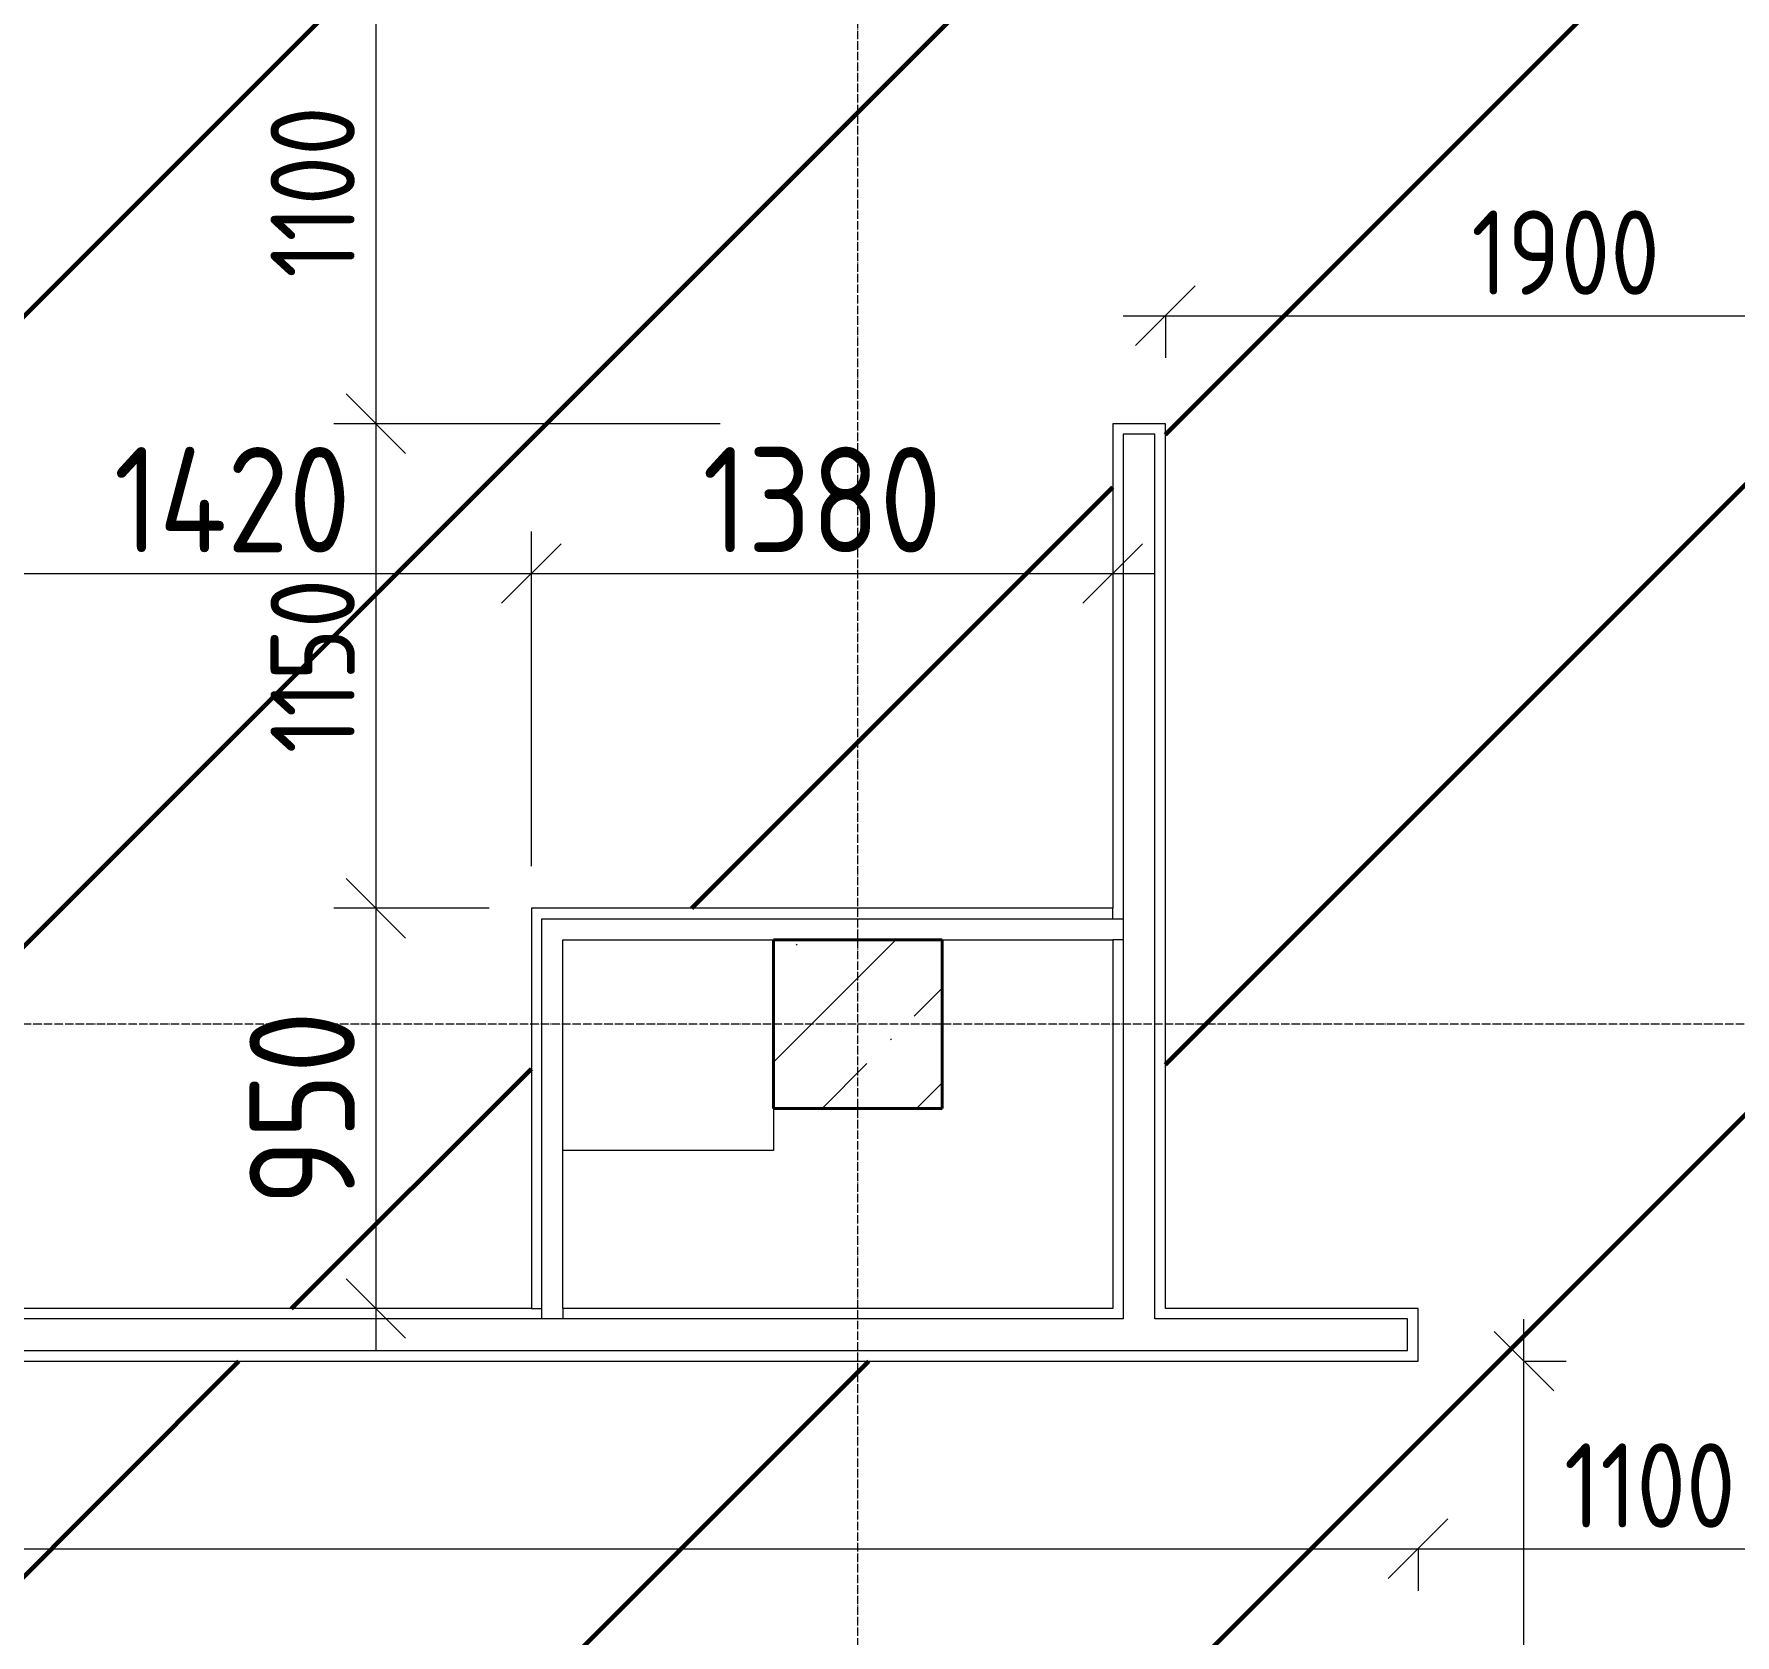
# Model space of a CAD drawing. Header units: millimetres. Extents: x -56773 to 323062, y -262288 to 76460.
# Drawn here: x 54928 to 58966, y -46910 to -43110 of the extents above; entities that cross this region are included whole.
import ezdxf

# ---------------------------------------------------------------- set-up
doc = ezdxf.new("R2010")
doc.units = ezdxf.units.MM
doc.linetypes.add('ADSK_Линия сетки', pattern=[25, 20, -2.5, 0, -2.5])
for name, color, linetype, lineweight in [('1.1)Стяжка керамзит  2 этаж', 5, 'Continuous', 60), ('Несущие колонны', 7, 'Continuous', 18), ('Оси', 7, 'Continuous', 9), ('Перекрытие', 7, 'Continuous', 18), ('Размеры', 7, 'Continuous', 9), ('Стены несущие', 7, 'Continuous', 30), ('Стены отделка', 7, 'Continuous', 30), ('Стены штриховка', 7, 'Continuous', 9)]:
    doc.layers.add(name, color=color, linetype=linetype, lineweight=lineweight)
doc.styles.add('GOST Common_2', font='', dxfattribs={"width": 0.9, "height": 250})
doc.styles.add('GOST Common_3', font='', dxfattribs={"width": 0.9, "height": 200})
doc.styles.get('GOST Common_2').set_extended_font_data('GOST Common')
doc.styles.get('GOST Common_3').set_extended_font_data('GOST Common')
doc.dimstyles.new('ADSK_Основной_2_0', dxfattribs={"dimscale": 304.8, "dimtxt": 201.142999, "dimasz": 0.463911, "dimexe": 0.328084, "dimexo": 0.328084, "dimgap": 0.164042, "dimtad": 1, "dimdec": 3, "dimrnd": 0.001, "dimdsep": 46, "dimtxsty": 'GOST Common_3', "dimblk1": 'OBLIQUE', "dimblk2": 'OBLIQUE', "dimsah": 1, "dimcen": 0.09, "dimdle": 0.328084, "dimazin": 2, "dimtfac": 1, "dimtdec": 4, "dimtix": 1, "dimtmove": 0, "dimatfit": 3, "dimfxl": 1, "dimtvp": 1, "dimtolj": 1, "dimtzin": 0, "dimlwd": 20, "dimlwe": 20, "dimarcsym": 2})
doc.dimstyles.new('ADSK_Основной_2_0_2', dxfattribs={"dimscale": 304.8, "dimtxt": 201.142999, "dimasz": 0.463911, "dimexe": 0.328084, "dimexo": 0.328084, "dimgap": 0.164042, "dimtad": 1, "dimdec": 3, "dimrnd": 0.001, "dimdsep": 46, "dimtxsty": 'GOST Common_3', "dimblk1": 'OBLIQUE', "dimblk2": 'OBLIQUE', "dimsah": 1, "dimcen": 0.09, "dimdle": 0.328084, "dimazin": 2, "dimtfac": 1, "dimtdec": 4, "dimtix": 1, "dimtmove": 0, "dimatfit": 3, "dimfxl": 1, "dimtvp": 1, "dimtolj": 1, "dimtzin": 0, "dimlwd": 20, "dimlwe": 20, "dimarcsym": 2})
doc.dimstyles.new('ADSK_Основной_2_0_3', dxfattribs={"dimscale": 304.8, "dimtxt": 201.142999, "dimasz": 0.463911, "dimexe": 0.328084, "dimexo": 0.328084, "dimgap": 0.164042, "dimtad": 1, "dimdec": 3, "dimrnd": 0.001, "dimdsep": 46, "dimtxsty": 'GOST Common_2', "dimblk1": 'OBLIQUE', "dimblk2": 'OBLIQUE', "dimsah": 1, "dimcen": 0.09, "dimdle": 0.328084, "dimazin": 2, "dimtfac": 1, "dimtdec": 4, "dimtix": 1, "dimtmove": 0, "dimatfit": 3, "dimfxl": 1, "dimtvp": 1, "dimtolj": 1, "dimtzin": 0, "dimlwd": 20, "dimlwe": 20, "dimarcsym": 2})

# ---------------------------------------------------------------- blocks, each defined once
blk = doc.blocks.new('ADSK_КолоннаЖБ_Прямоугольная - 400x400 мм-1807143-Кладочный план 1-го этажа')
at = {"layer": 'Несущие колонны', "lineweight": 40}
for p, q in [((-200, 200), (200, 200)), ((-200, -200), (-200, 200)), ((200, 200), (200, -200)), ((200, -200), (-200, -200))]:
    blk.add_line(p, q, dxfattribs=at)
blk = doc.blocks.new('_Oblique')
at = {"color": 0, "linetype": 'ByBlock', "lineweight": -2}
blk.add_line((-0.5, -0.5), (0.5, 0.5), dxfattribs=at)
blk = doc.blocks.new('*D4139')
at = {"layer": 'Defpoints', "color": 0, "transparency": 16777216}
for p in [(57613.9, -43678.4), (59513.9, -43778.4), (59513.9, -43956.6)]:
    blk.add_point(p, dxfattribs=at)
at = {"layer": 'Размеры', "color": 0, "lineweight": 20, "transparency": 16777216}
for p, q in [((59513.9, -43856.6), (59513.9, -43678.4)), ((57513.9, -43778.4), (59613.9, -43778.4)), ((57613.9, -43778.4), (57613.9, -43878.4))]:
    blk.add_line(p, q, dxfattribs=at)
at = {"layer": 'Размеры', "color": 0, "lineweight": 20, "transparency": 16777216, "xscale": 141.4, "yscale": 141.4, "zscale": 141.4, "rotation": 180}
blk.add_blockref('_Oblique', (57613.9, -43778.4), dxfattribs=at)
at = {"layer": 'Размеры', "color": 0, "lineweight": 20, "transparency": 16777216, "xscale": 141.4, "yscale": 141.4, "zscale": 141.4}
blk.add_blockref('_Oblique', (59513.9, -43778.4), dxfattribs=at)
at = {"layer": 'Размеры', "color": 0, "lineweight": 9, "transparency": 16777216, "insert": (58563.9, -43628.4), "char_height": 200, "width": 560.473, "attachment_point": 5, "style": 'GOST Common_3'}
blk.add_mtext('\\A1;1900', dxfattribs=at)
blk = doc.blocks.new('*D3853')
at = {"layer": 'Defpoints', "color": 0, "transparency": 16777216}
for p in [(58365.1, -46259.7), (58465.1, -46259.7), (57858.9, -49384.7)]:
    blk.add_point(p, dxfattribs=at)
at = {"layer": 'Размеры', "color": 0, "lineweight": 20, "transparency": 16777216}
for p, q in [((58465.1, -49484.7), (58465.1, -46159.7)), ((58465.1, -46259.7), (58565.1, -46259.7)), ((57958.9, -49384.7), (58565.1, -49384.7))]:
    blk.add_line(p, q, dxfattribs=at)
at = {"layer": 'Размеры', "color": 0, "lineweight": 20, "transparency": 16777216, "xscale": 141.4, "yscale": 141.4, "zscale": 141.4}
for p, rotation in [((58465.1, -46259.7), 90), ((58465.1, -49384.7), 270)]:
    blk.add_blockref('_Oblique', p, dxfattribs=dict(at, rotation=rotation))
at = {"layer": 'Размеры', "color": 0, "lineweight": 9, "transparency": 16777216, "insert": (58315.1, -47822.2), "char_height": 200, "width": 560.473, "attachment_point": 5, "rotation": 90, "style": 'GOST Common_3'}
blk.add_mtext('\\A1;3125', dxfattribs=at)
blk = doc.blocks.new('*D3861')
at = {"layer": 'Defpoints', "color": 0, "transparency": 16777216}
for p in [(50608.9, -46259.7), (58213.9, -46604.9), (58213.9, -46704.9)]:
    blk.add_point(p, dxfattribs=at)
at = {"layer": 'Размеры', "color": 0, "lineweight": 20, "transparency": 16777216}
for p, q in [((50608.9, -46359.7), (50608.9, -46804.9)), ((50508.9, -46704.9), (58313.9, -46704.9)), ((58213.9, -46704.9), (58213.9, -46804.9))]:
    blk.add_line(p, q, dxfattribs=at)
at = {"layer": 'Размеры', "color": 0, "lineweight": 20, "transparency": 16777216, "xscale": 141.4, "yscale": 141.4, "zscale": 141.4, "rotation": 180}
blk.add_blockref('_Oblique', (50608.9, -46704.9), dxfattribs=at)
at = {"layer": 'Размеры', "color": 0, "lineweight": 20, "transparency": 16777216, "xscale": 141.4, "yscale": 141.4, "zscale": 141.4}
blk.add_blockref('_Oblique', (58213.9, -46704.9), dxfattribs=at)
at = {"layer": 'Размеры', "color": 0, "lineweight": 9, "transparency": 16777216, "insert": (54411.4, -46554.9), "char_height": 200, "width": 605.475, "attachment_point": 5, "style": 'GOST Common_3'}
blk.add_mtext('\\A1;7605', dxfattribs=at)
blk = doc.blocks.new('*D3862')
at = {"layer": 'Defpoints', "color": 0, "transparency": 16777216}
for p in [(58213.9, -46604.9), (59313.9, -46604.9), (59313.9, -46704.9)]:
    blk.add_point(p, dxfattribs=at)
at = {"layer": 'Размеры', "color": 0, "lineweight": 20, "transparency": 16777216}
for p, q in [((58113.9, -46704.9), (59413.9, -46704.9)), ((58213.9, -46704.9), (58213.9, -46804.9)), ((59313.9, -46704.9), (59313.9, -46804.9))]:
    blk.add_line(p, q, dxfattribs=at)
at = {"layer": 'Размеры', "color": 0, "lineweight": 20, "transparency": 16777216, "xscale": 141.4, "yscale": 141.4, "zscale": 141.4, "rotation": 180}
blk.add_blockref('_Oblique', (58213.9, -46704.9), dxfattribs=at)
at = {"layer": 'Размеры', "color": 0, "lineweight": 20, "transparency": 16777216, "xscale": 141.4, "yscale": 141.4, "zscale": 141.4}
blk.add_blockref('_Oblique', (59313.9, -46704.9), dxfattribs=at)
at = {"layer": 'Размеры', "color": 0, "lineweight": 9, "transparency": 16777216, "insert": (58763.9, -46554.9), "char_height": 200, "width": 515.472, "attachment_point": 5, "style": 'GOST Common_3'}
blk.add_mtext('\\A1;1100', dxfattribs=at)
blk = doc.blocks.new('*D3881')
at = {"layer": 'Defpoints', "color": 0, "transparency": 16777216}
for p in [(56657, -42934.7), (55739.7, -44034.7), (56657, -44034.7)]:
    blk.add_point(p, dxfattribs=at)
at = {"layer": 'Размеры', "color": 0, "lineweight": 20, "transparency": 16777216}
for p, q in [((55739.7, -42834.7), (55739.7, -44134.7)), ((56557, -42934.7), (55639.7, -42934.7)), ((56557, -44034.7), (55639.7, -44034.7))]:
    blk.add_line(p, q, dxfattribs=at)
at = {"layer": 'Размеры', "color": 0, "lineweight": 20, "transparency": 16777216, "xscale": 141.4, "yscale": 141.4, "zscale": 141.4}
for p, rotation in [((55739.7, -42934.7), 90), ((55739.7, -44034.7), 270)]:
    blk.add_blockref('_Oblique', p, dxfattribs=dict(at, rotation=rotation))
at = {"layer": 'Размеры', "color": 0, "lineweight": 9, "transparency": 16777216, "insert": (55589.7, -43484.7), "char_height": 200, "width": 515.472, "attachment_point": 5, "rotation": 90, "style": 'GOST Common_3'}
blk.add_mtext('\\A1;1100', dxfattribs=at)
blk = doc.blocks.new('*D3882')
at = {"layer": 'Defpoints', "color": 0, "transparency": 16777216}
for p in [(56657, -44034.7), (55739.7, -45184.7), (56108.9, -45184.7)]:
    blk.add_point(p, dxfattribs=at)
at = {"layer": 'Размеры', "color": 0, "lineweight": 20, "transparency": 16777216}
for p, q in [((55739.7, -43934.7), (55739.7, -45284.7)), ((56557, -44034.7), (55639.7, -44034.7)), ((56008.9, -45184.7), (55639.7, -45184.7))]:
    blk.add_line(p, q, dxfattribs=at)
at = {"layer": 'Размеры', "color": 0, "lineweight": 20, "transparency": 16777216, "xscale": 141.4, "yscale": 141.4, "zscale": 141.4}
for p, rotation in [((55739.7, -44034.7), 90), ((55739.7, -45184.7), 270)]:
    blk.add_blockref('_Oblique', p, dxfattribs=dict(at, rotation=rotation))
at = {"layer": 'Размеры', "color": 0, "lineweight": 9, "transparency": 16777216, "insert": (55589.7, -44609.7), "char_height": 200, "width": 515.472, "attachment_point": 5, "rotation": 90, "style": 'GOST Common_3'}
blk.add_mtext('\\A1;1150', dxfattribs=at)
blk = doc.blocks.new('*D3883')
at = {"layer": 'Defpoints', "color": 0, "transparency": 16777216}
for p in [(56108.9, -45184.7), (55739.7, -46134.7), (55839.6, -46134.7)]:
    blk.add_point(p, dxfattribs=at)
at = {"layer": 'Размеры', "color": 0, "lineweight": 20, "transparency": 16777216}
for p, q in [((55739.7, -45084.7), (55739.7, -46234.7)), ((56008.9, -45184.7), (55639.7, -45184.7)), ((55739.6, -46134.7), (55639.7, -46134.7))]:
    blk.add_line(p, q, dxfattribs=at)
at = {"layer": 'Размеры', "color": 0, "lineweight": 20, "transparency": 16777216, "xscale": 141.4, "yscale": 141.4, "zscale": 141.4}
for p, rotation in [((55739.7, -45184.7), 90), ((55739.7, -46134.7), 270)]:
    blk.add_blockref('_Oblique', p, dxfattribs=dict(at, rotation=rotation))
at = {"layer": 'Размеры', "color": 0, "lineweight": 9, "transparency": 16777216, "insert": (55564.7, -45659.7), "char_height": 250, "width": 454.106, "attachment_point": 5, "rotation": 90, "style": 'GOST Common_2'}
blk.add_mtext('\\A1;950', dxfattribs=at)
blk = doc.blocks.new('*D3884')
at = {"layer": 'Defpoints', "color": 0, "transparency": 16777216}
for p in [(54688.9, -44290.1), (56108.9, -44390.1), (56108.9, -45184.7)]:
    blk.add_point(p, dxfattribs=at)
at = {"layer": 'Размеры', "color": 0, "lineweight": 20, "transparency": 16777216}
for p, q in [((56108.9, -45084.7), (56108.9, -44290.1)), ((54588.9, -44390.1), (56208.9, -44390.1)), ((54688.9, -44390.1), (54688.9, -44490.1))]:
    blk.add_line(p, q, dxfattribs=at)
at = {"layer": 'Размеры', "color": 0, "lineweight": 20, "transparency": 16777216, "xscale": 141.4, "yscale": 141.4, "zscale": 141.4, "rotation": 180}
blk.add_blockref('_Oblique', (54688.9, -44390.1), dxfattribs=at)
at = {"layer": 'Размеры', "color": 0, "lineweight": 20, "transparency": 16777216, "xscale": 141.4, "yscale": 141.4, "zscale": 141.4}
blk.add_blockref('_Oblique', (56108.9, -44390.1), dxfattribs=at)
at = {"layer": 'Размеры', "color": 0, "lineweight": 9, "transparency": 16777216, "insert": (55398.9, -44215.1), "char_height": 250, "width": 580.928, "attachment_point": 5, "style": 'GOST Common_2'}
blk.add_mtext('\\A1;1420', dxfattribs=at)
blk = doc.blocks.new('*D3885')
at = {"layer": 'Defpoints', "color": 0, "transparency": 16777216}
for p in [(57488.9, -44290.1), (57488.9, -44390.1), (56108.9, -45184.7)]:
    blk.add_point(p, dxfattribs=at)
at = {"layer": 'Размеры', "color": 0, "lineweight": 20, "transparency": 16777216}
for p, q in [((56108.9, -45084.7), (56108.9, -44290.1)), ((56008.9, -44390.1), (57588.9, -44390.1)), ((57488.9, -44390.1), (57488.9, -44490.1))]:
    blk.add_line(p, q, dxfattribs=at)
at = {"layer": 'Размеры', "color": 0, "lineweight": 20, "transparency": 16777216, "xscale": 141.4, "yscale": 141.4, "zscale": 141.4, "rotation": 180}
blk.add_blockref('_Oblique', (56108.9, -44390.1), dxfattribs=at)
at = {"layer": 'Размеры', "color": 0, "lineweight": 20, "transparency": 16777216, "xscale": 141.4, "yscale": 141.4, "zscale": 141.4}
blk.add_blockref('_Oblique', (57488.9, -44390.1), dxfattribs=at)
at = {"layer": 'Размеры', "color": 0, "lineweight": 9, "transparency": 16777216, "insert": (56798.9, -44215.1), "char_height": 250, "width": 560.473, "attachment_point": 5, "style": 'GOST Common_2'}
blk.add_mtext('\\A1;1380', dxfattribs=at)

msp = doc.modelspace()

# ---------------------------------------------------------------- hatches: boundary and pattern name
at = {"layer": '1.1)Стяжка керамзит  2 этаж', "transparency": 33554687}
h = msp.add_hatch(dxfattribs=at)
h.set_pattern_fill('ANSI31', color=5, scale=333)
h.paths.add_polyline_path([(61313.9343, -39509.6624), (60083.9343, -39509.6624), (57883.9343, -39509.6624), (57613.9343, -39509.6624), (57613.9343, -42934.6624), (57488.9343, -42934.6624), (57488.9343, -39509.6624), (57083.9343, -39509.6624), (57083.9343, -39659.6624), (56683.9343, -39659.6624), (56683.9343, -39509.6624), (56383.9343, -39509.6624), (55183.9343, -39509.6624), (54688.9343, -39509.6624), (54688.9343, -42934.6624), (54563.9343, -42934.6624), (54563.9343, -41884.6624), (54323.9343, -41884.6624), (54323.9343, -41759.6624), (54563.9343, -41759.6624), (54563.9343, -39509.6624), (54323.9343, -39509.6624), (54323.9343, -39260.0253), (53173.9343, -39260.0253), (53173.9343, -39509.6624), (52763.9343, -39509.6624), (52763.9343, -40559.6624), (50983.9343, -40559.6624), (50983.9343, -41759.6624), (53173.9343, -41759.6624), (53173.9343, -41784.6624), (53173.9343, -41884.6624), (50983.9343, -41884.6624), (50983.9343, -43859.6624), (50858.9343, -43859.6624), (50858.9343, -42359.6624), (50608.9343, -42359.6624), (50608.9343, -45184.6624), (50858.9343, -45184.6624), (50858.9343, -44959.6624), (50983.9343, -44959.6624), (50983.9343, -45184.6624), (51558.9343, -45184.6624), (51558.9343, -46034.6624), (51691.5932, -46034.6624), (51691.5932, -46134.6624), (54563.9343, -46134.6624), (54563.9343, -44034.6624), (54688.9343, -44034.6624), (54688.9343, -46134.6624), (56108.9343, -46134.6624), (56108.9343, -45184.6624), (57488.9343, -45184.6624), (57488.9343, -44034.6624), (57613.9343, -44034.6624), (57613.9343, -46134.6624), (58213.9343, -46134.6624), (58213.9343, -46259.6624), (61513.9343, -46259.6624), (61513.9343, -46134.6624), (62833.9343, -46134.6624), (62833.9343, -45909.6624), (62283.9343, -45909.6624), (62283.9343, -45659.6624), (61313.9343, -45659.6624), (61313.9343, -44259.6624), (61038.9343, -44259.6624), (61038.9343, -44059.6624), (61313.9343, -44059.6624)])
h.paths.add_polyline_path([(59338.9343, -46159.6624), (59488.9343, -46159.6624), (59488.9343, -46234.6624), (59338.9343, -46234.6624)], flags=16)
h.paths.add_polyline_path([(62833.9343, -48459.6624), (62833.9343, -46859.6624), (62833.9343, -46259.6624), (51691.5932, -46259.6624), (51691.5932, -55809.6624), (53283.9343, -55809.6624), (54483.9343, -55809.6624), (56083.9343, -55809.6624), (56683.9343, -55809.6624), (56683.9343, -55659.6624), (57083.9343, -55659.6624), (57083.9343, -55809.6624), (57683.9343, -55809.6624), (60083.9343, -55809.6624), (60388.9343, -55809.6624), (60388.9343, -55759.6624), (60388.9343, -54684.6624), (60388.9343, -54634.6624), (60488.9343, -54634.6624), (60488.9343, -54684.6624), (60488.9343, -55759.6624), (60488.9343, -55809.6624), (62683.9343, -55809.6624), (62683.9343, -55659.6624), (63038.9343, -55659.6624), (63038.9343, -55359.6624), (63038.9343, -54684.6624), (63038.9343, -54634.6624), (63083.9343, -54634.6624), (63083.9343, -53384.6624), (63038.9343, -53384.6624), (63038.9343, -53334.6624), (63038.9343, -52584.6624), (63038.9343, -52534.6624), (63083.9343, -52534.6624), (63083.9343, -51084.6624), (63038.9343, -51084.6624), (63038.9343, -51034.6624), (63038.9343, -50909.6624), (63038.9343, -50709.6624), (62988.9343, -50709.6624), (62197.2677, -50709.6624), (62147.2677, -50709.6624), (61330.601, -50709.6624), (61280.601, -50709.6624), (60488.9343, -50709.6624), (60488.9343, -51034.6624), (60488.9343, -51084.6624), (60388.9343, -51084.6624), (60388.9343, -51034.6624), (60388.9343, -50709.6624), (60388.9343, -50609.6624), (60488.9343, -50609.6624), (61280.601, -50609.6624), (61330.601, -50609.6624), (62147.2677, -50609.6624), (62197.2677, -50609.6624), (62833.9343, -50609.6624), (62833.9343, -50059.6624), (62683.9343, -50059.6624), (62683.9343, -49659.6624), (62833.9343, -49659.6624)])
h.paths.add_polyline_path([(56108.9343, -49384.6624), (57858.9343, -49384.6624), (57858.9343, -50134.6624), (56108.9343, -50134.6624)], flags=16)
h.paths.add_polyline_path([(56133.9343, -49409.6624), (57833.9343, -49409.6624), (57833.9343, -50109.6624), (56133.9343, -50109.6624)], flags=0)
h.paths.add_polyline_path([(56183.9343, -49459.6624), (57008.9343, -49459.6624), (57008.9343, -49659.6624), (57058.9343, -49659.6624), (57058.9343, -49459.6624), (57083.9343, -49459.6624), (57783.9343, -49459.6624), (57783.9343, -50059.6624), (56183.9343, -50059.6624)], flags=0)
h.paths.add_polyline_path([(56683.9343, -49659.6624), (57083.9343, -49659.6624), (57083.9343, -50059.6624), (56683.9343, -50059.6624)], flags=0)
h.paths.add_polyline_path([(60388.9343, -52534.6624), (60488.9343, -52534.6624), (60488.9343, -52584.6624), (60488.9343, -53334.6624), (60488.9343, -53384.6624), (60388.9343, -53384.6624), (60388.9343, -53334.6624), (60388.9343, -52584.6624)], flags=16)
h.paths.add_polyline_path([(60451.4343, -52584.6624), (60451.4343, -53334.6624), (60426.4343, -53334.6624), (60426.4343, -52584.6624)], flags=0)
h.paths.add_polyline_path([(62978.3843, -53059.6624), (62992.3843, -53059.6624), (62992.3843, -53709.6624), (62978.3843, -53709.6624)], flags=16)
h.paths.add_polyline_path([(62978.3843, -54309.6624), (62992.3843, -54309.6624), (62992.3843, -54959.6624), (62978.3843, -54959.6624)], flags=16)
h.paths.add_polyline_path([(51558.9343, -51734.6624), (51233.9343, -51734.6624), (51233.9343, -51709.6624), (51233.9343, -51609.6624), (51558.9343, -51609.6624), (51558.9343, -51384.6624), (51691.5932, -51384.6624), (51691.5932, -50484.6624), (51558.9343, -50484.6624), (51558.9343, -50134.6624), (46883.9343, -50134.6624), (46883.9343, -55659.6624), (47283.9343, -55659.6624), (47283.9343, -55809.6624), (48183.9343, -55809.6624), (49783.9343, -55809.6624), (50683.9343, -55809.6624), (50683.9343, -55659.6624), (51083.9343, -55659.6624), (51083.9343, -55809.6624), (51558.9343, -55809.6624)])
at = {"layer": 'Несущие колонны', "lineweight": 9}
h = msp.add_hatch(dxfattribs=at)
h.set_pattern_fill('FP_3', color=256, style=0, pattern_type=2)
h.set_pattern_definition([(45, (1283.93, -48864.63), (-224.5064, 224.5064), []), (45, (1508.44, -48864.63), (-224.5064, 224.5064), [396.875, -79.375, 3.353, -76.022])])
h.paths.add_polyline_path([(56912.242, -45659.6624), (57083.9343, -45659.6624), (57083.9343, -45259.6624), (56683.9343, -45259.6624), (56683.9343, -45659.6624)])

# ---------------------------------------------------------------- linework, layer by layer
for p, q in [((57083.9343, -45259.6624), (56683.9343, -45259.6624)), ((56683.9343, -45259.6624), (56683.9343, -45659.6624)), ((57083.9343, -45659.6624), (57083.9343, -45259.6624)), ((56683.9343, -45659.6624), (57083.9343, -45659.6624))]:
    msp.add_line(p, q, dxfattribs=at)
at = {"layer": 'Оси', "linetype": 'ADSK_Линия сетки', "lineweight": 5}
for p, q in [((56883.9343, -59838.5137), (56883.9343, -38837.1863)), ((63681.4538, -45459.6624), (-23956.1623, -45459.6624))]:
    msp.add_line(p, q, dxfattribs=at)
at = {"layer": 'Перекрытие'}
for p, q in [((56683.9343, -45659.6624), (56683.9343, -45759.6624)), ((56683.9343, -45759.6624), (56183.9343, -45759.6624))]:
    msp.add_line(p, q, dxfattribs=at)
at = {"layer": 'Стены несущие', "lineweight": 9}
for p, q in [((57488.9343, -44034.6624), (57488.9343, -45184.6624)), ((57613.9343, -44034.6624), (57488.9343, -44034.6624)), ((57613.9343, -46134.6624), (57613.9343, -44034.6624)), ((56183.9343, -46134.6624), (56183.9343, -45259.6624)), ((56183.9343, -45259.6624), (57488.9343, -45259.6624)), ((57488.9343, -45259.6624), (57488.9343, -46134.6624)), ((56108.9343, -46134.6624), (54688.9343, -46134.6624)), ((57488.9343, -46134.6624), (56183.9343, -46134.6624)), ((58213.9343, -46134.6624), (57613.9343, -46134.6624)), ((58213.9343, -46259.6624), (58213.9343, -46134.6624)), ((50633.9343, -46259.6624), (58213.9343, -46259.6624))]:
    msp.add_line(p, q, dxfattribs=at)
at = {"layer": 'Стены отделка', "lineweight": 18}
for p, q in [((56108.9343, -45184.6624), (56108.9343, -46134.6624)), ((57488.9343, -45184.6624), (56108.9343, -45184.6624))]:
    msp.add_line(p, q, dxfattribs=at)
at = {"layer": 'Стены штриховка', "lineweight": 9}
for p, q in [((57513.9343, -44059.6624), (57513.9343, -46159.6624)), ((57588.9343, -44059.6624), (57513.9343, -44059.6624)), ((57588.9343, -46159.6624), (57588.9343, -44059.6624)), ((56133.9343, -45209.6624), (57513.9343, -45209.6624)), ((56133.9343, -46159.6624), (56133.9343, -45209.6624)), ((57488.9343, -45209.6624), (57488.9343, -45184.6624)), ((57513.9343, -45259.6624), (57488.9343, -45259.6624)), ((56108.9343, -46134.6624), (56133.9343, -46134.6624)), ((56183.9343, -46134.6624), (56183.9343, -46159.6624)), ((57513.9343, -46159.6624), (54663.9343, -46159.6624)), ((58188.9343, -46159.6624), (57588.9343, -46159.6624)), ((58188.9343, -46234.6624), (58188.9343, -46159.6624)), ((50633.9343, -46234.6624), (58188.9343, -46234.6624))]:
    msp.add_line(p, q, dxfattribs=at)

# ---------------------------------------------------------------- block references
at = {"layer": 'Несущие колонны', "lineweight": 40, "rotation": 89.9999999999999}
msp.add_blockref('ADSK_КолоннаЖБ_Прямоугольная - 400x400 мм-1807143-Кладочный план 1-го этажа', (56883.9343, -45459.6624), dxfattribs=at)

# ---------------------------------------------------------------- dimensions: what is measured, and where the dimension line sits
at = {"layer": 'Размеры', "lineweight": 9}
for base, p1, p2, dimstyle, override, picture, middle in [((55739.6551, -44034.6624), (56656.9607, -42934.6624), (56656.9607, -44034.6624), 'ADSK_Основной_2_0_2', {"dimpost": '<>', "dimfxl": 1100}, '*D3881', (55589.6551, -43484.6624)), ((55739.6551, -45184.6624), (56656.9607, -44034.6624), (56108.9343, -45184.6624), 'ADSK_Основной_2_0_2', {"dimpost": '<>', "dimfxl": 1273.904605}, '*D3882', (55589.6551, -44609.6624)), ((55739.6551, -46134.6624), (56108.9343, -45184.6624), (55839.64, -46134.6624), 'ADSK_Основной_2_0_3', {"dimpost": '<>', "dimfxl": 987.430721}, '*D3883', (55564.6551, -45659.6624)), ((58465.0787, -46259.6624), (57858.9343, -49384.6624), (58365.0938, -46259.6624), 'ADSK_Основной_2_0_2', {"dimpost": '<>', "dimfxl": 3165.726208}, '*D3853', (58315.0787, -47822.1624))]:
    dim = msp.add_linear_dim(base=base, p1=p1, p2=p2, angle=90, dimstyle=dimstyle, override=override, dxfattribs=at)
    dim.commit()
    dim.dimension.update_dxf_attribs({"geometry": picture, "text_midpoint": middle})
for base, p1, p2, dimstyle, override, picture, middle in [((59513.9343, -43778.4046), (57613.9343, -43678.4197), (59513.9343, -43956.6336), 'ADSK_Основной_2_0', {"dimpost": '<>', "dimfxl": 1920.261174}, '*D4139', (58563.9343, -43628.4046)), ((56108.9343, -44390.1077), (54688.9343, -44290.1228), (56108.9343, -45184.6624), 'ADSK_Основной_2_0_3', {"dimpost": '<>', "dimfxl": 1678.273248}, '*D3884', (55398.9343, -44215.1077)), ((57488.9343, -44390.1077), (56108.9343, -45184.6624), (57488.9343, -44290.1228), 'ADSK_Основной_2_0_3', {"dimpost": '<>', "dimfxl": 1644.567145}, '*D3885', (56798.9343, -44215.1077)), ((58213.9343, -46704.8769), (50608.9343, -46259.6624), (58213.9343, -46604.892), 'ADSK_Основной_2_0_2', {"dimpost": '<>', "dimfxl": 7612.831832}, '*D3861', (54411.4343, -46554.8769)), ((59313.9343, -46704.8769), (58213.9343, -46604.892), (59313.9343, -46604.892), 'ADSK_Основной_2_0_2', {"dimpost": '<>', "dimfxl": 1100}, '*D3862', (58763.9343, -46554.8769))]:
    dim = msp.add_linear_dim(base=base, p1=p1, p2=p2, dimstyle=dimstyle, override=override, dxfattribs=at)
    dim.commit()
    dim.dimension.update_dxf_attribs({"geometry": picture, "text_midpoint": middle})

doc.saveas('drawing.dxf')
